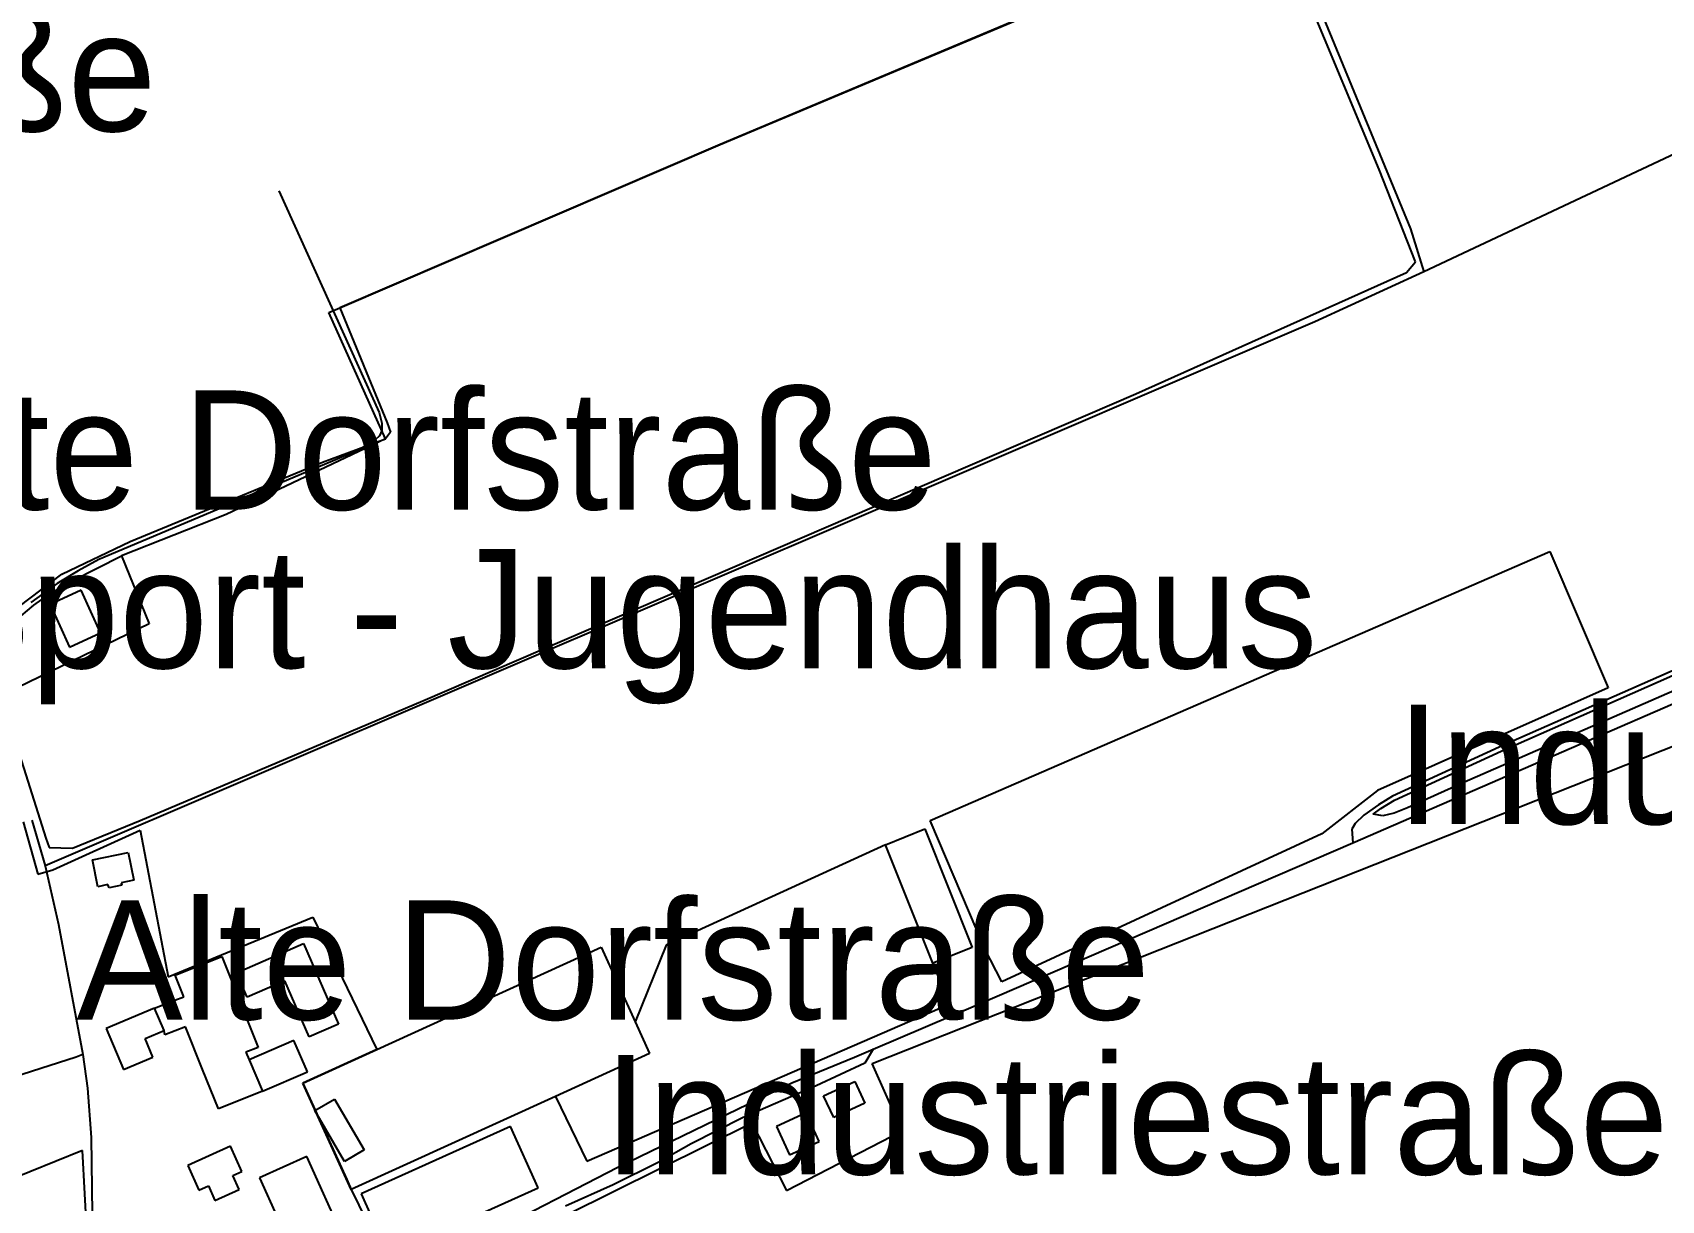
# Model space of a CAD drawing. Extents: x -3657 to 4700, y -7332 to 8131.
# Drawn here: x -1064 to -472, y -3684 to -3259 of the extents above; entities that cross this region are included whole.
import ezdxf

# ---------------------------------------------------------------- set-up
doc = ezdxf.new("R2010")
doc.units = 0
for name, color, linetype in [('OSM_BUILDING_DETACHED', 9, 'CONTINUOUS'), ('OSM_BUILDING_HOUSE', 9, 'CONTINUOUS'), ('OSM_BUILDING_YES', 9, 'CONTINUOUS'), ('OSM_HIGHWAY_FOOTWAY', 8, 'CONTINUOUS'), ('OSM_HIGHWAY_RESIDENTIAL', 8, 'CONTINUOUS'), ('OSM_HIGHWAY_SECONDARY', 8, 'CONTINUOUS'), ('OSM_HIGHWAY_SERVICE', 8, 'CONTINUOUS'), ('OSM_HIGHWAY_TRACK', 8, 'CONTINUOUS'), ('OSM_LABELS', 8, 'CONTINUOUS'), ('OSM_LANDUSE_ANIMAL_KEEPING', 3, 'CONTINUOUS'), ('OSM_LANDUSE_FARMLAND', 3, 'CONTINUOUS'), ('OSM_LANDUSE_GRASS', 3, 'CONTINUOUS'), ('OSM_LANDUSE_MEADOW', 3, 'CONTINUOUS'), ('OSM_LANDUSE_RECREATION_GROUND', 3, 'CONTINUOUS'), ('OSM_LANDUSE_RESIDENTIAL', 3, 'CONTINUOUS'), ('OSM_LEISURE_PITCH', 3, 'CONTINUOUS')]:
    doc.layers.add(name, color=color, linetype=linetype)

msp = doc.modelspace()

# ---------------------------------------------------------------- linework, layer by layer
at = {"layer": 'OSM_BUILDING_DETACHED'}
for p, q in [((-992.356007, -3663.934657), (-1007.942075, -3670.928818)), ((-988.237644, -3673.119358), (-992.356007, -3663.934657)), ((-1007.942075, -3670.928818), (-1003.937479, -3679.86889)), ((-1003.937479, -3679.86889), (-1000.418289, -3678.289922)), ((-1000.418289, -3678.289922), (-998.029184, -3683.616159)), ((-991.491378, -3674.576012), (-988.237644, -3673.119358)), ((-989.208455, -3679.65762), (-991.491378, -3674.576012)), ((-998.029184, -3683.616159), (-989.208455, -3679.65762))]:
    msp.add_line(p, q, dxfattribs=at)
at = {"layer": 'OSM_BUILDING_HOUSE'}
for p, q in [((-1046.691088, -3461.615488), (-1057.99952, -3466.752694)), ((-1039.62237, -3477.160539), (-1046.691088, -3461.615488)), ((-1057.99952, -3466.752694), (-1050.930802, -3482.297745)), ((-1050.930802, -3482.297745), (-1039.62237, -3477.160539)), ((-1042.610648, -3559.722772), (-1029.595712, -3557.031855)), ((-1040.593181, -3569.474567), (-1042.610648, -3559.722772)), ((-1029.595712, -3557.031855), (-1027.51757, -3567.072757)), ((-1036.960224, -3568.729561), (-1040.593181, -3569.474567)), ((-1036.467234, -3569.84151), (-1036.960224, -3568.729561)), ((-1031.946895, -3568.907473), (-1036.467234, -3569.84151)), ((-1027.51757, -3567.072757), (-1032.128922, -3568.029033)), ((-1032.128922, -3568.029033), (-1031.946895, -3568.907473)), ((-1020.016537, -3613.641192), (-1037.574565, -3621.080133)), ((-1016.550439, -3621.847378), (-1020.016537, -3613.641192)), ((-1037.574565, -3621.080133), (-1031.256709, -3636.024731)), ((-1023.459883, -3624.771804), (-1016.550439, -3621.847378)), ((-1020.608125, -3631.521336), (-1023.459883, -3624.771804)), ((-1031.256709, -3636.024731), (-1020.608125, -3631.521336)), ((-776.699432, -3645.531897), (-765.398585, -3640.316855)), ((-765.398585, -3640.316855), (-761.720121, -3648.289531)), ((-773.020969, -3653.504573), (-776.699432, -3645.531897)), ((-761.720121, -3648.289531), (-773.020969, -3653.504573)), ((-783.07038, -3651.81441), (-793.863068, -3656.740346)), ((-778.360429, -3662.144419), (-783.07038, -3651.81441)), ((-793.863068, -3656.740346), (-789.153118, -3667.070354)), ((-789.153118, -3667.070354), (-778.360429, -3662.144419))]:
    msp.add_line(p, q, dxfattribs=at)
at = {"layer": 'OSM_BUILDING_YES'}
for p, q in [((-754.241842, -3554.207504), (-739.90721, -3548.458726)), ((-739.90721, -3548.458726), (-722.629807, -3591.54676)), ((-736.964439, -3597.295538), (-754.241842, -3554.207504)), ((-1012.515505, -3601.676618), (-995.518727, -3594.904847)), ((-995.518727, -3594.904847), (-982.359687, -3627.974218)), ((-990.179266, -3600.809297), (-965.886237, -3590.179062)), ((-965.886237, -3590.179062), (-953.09125, -3619.456687)), ((-722.629807, -3591.54676), (-736.964439, -3597.295538)), ((-986.280853, -3609.716011), (-990.179266, -3600.809297)), ((-1009.398291, -3609.504741), (-1012.515505, -3601.676618)), ((-972.666745, -3603.755963), (-986.280853, -3609.716011)), ((-963.762587, -3624.126874), (-972.666745, -3603.755963)), ((-1020.016537, -3613.641192), (-1012.561012, -3610.761243)), ((-1012.561012, -3610.761243), (-1009.398291, -3609.504741)), ((-1016.550439, -3621.847378), (-1020.016537, -3613.641192)), ((-1016.216722, -3623.415226), (-1016.550439, -3621.847378)), ((-1008.71569, -3620.424083), (-1016.216722, -3623.415226)), ((-1002.519185, -3636.002492), (-1008.71569, -3620.424083)), ((-953.09125, -3619.456687), (-963.762587, -3624.126874)), ((-982.359687, -3627.974218), (-986.804181, -3629.742217)), ((-986.804181, -3629.742217), (-985.62859, -3632.455374)), ((-969.344751, -3625.416735), (-985.62859, -3632.455374)), ((-964.392098, -3636.858693), (-969.344751, -3625.416735)), ((-996.762579, -3650.246562), (-1002.519185, -3636.002492)), ((-985.62859, -3632.455374), (-980.683521, -3643.908451)), ((-985.62859, -3632.455374), (-980.683521, -3643.908451)), ((-980.683521, -3643.908451), (-964.392098, -3636.858693)), ((-980.683521, -3643.908451), (-996.762579, -3650.246562)), ((-961.714783, -3650.913731), (-954.57022, -3646.743922)), ((-954.57022, -3646.743922), (-943.785116, -3665.235638)), ((-950.929679, -3669.405448), (-961.714783, -3650.913731)), ((-943.785116, -3665.235638), (-950.929679, -3669.405448)), ((-964.649969, -3667.637448), (-981.798437, -3675.376615)), ((-947.243631, -3706.266566), (-964.649969, -3667.637448)), ((-981.798437, -3675.376615), (-975.116526, -3690.210018))]:
    msp.add_line(p, q, dxfattribs=at)
at = {"layer": 'OSM_HIGHWAY_FOOTWAY'}
for p, q in [((-758.633245, -3628.608029), (-761.651861, -3633.667398)), ((-761.651861, -3633.667398), (-779.452592, -3641.895823)), ((-779.452592, -3641.895823), (-806.202987, -3653.615768)), ((-806.202987, -3653.615768), (-824.815255, -3662.978381)), ((-824.815255, -3662.978381), (-836.813873, -3669.883586)), ((-836.813873, -3669.883586), (-853.19631, -3677.922979)), ((-853.19631, -3677.922979), (-870.58748, -3685.673265))]:
    msp.add_line(p, q, dxfattribs=at)
at = {"layer": 'OSM_HIGHWAY_RESIDENTIAL'}
for p, q in [((-1064.643508, -3545.234073), (-1059.819791, -3561.846595)), ((-1059.819791, -3561.846595), (-1054.882306, -3583.251619)), ((-1054.882306, -3583.251619), (-1046.053993, -3630.487223)), ((-1046.053993, -3630.487223), (-1044.355074, -3642.774263)), ((-1044.355074, -3642.774263), (-1043.096053, -3660.787841)), ((-1043.096053, -3660.787841), (-1042.663739, -3688.508736))]:
    msp.add_line(p, q, dxfattribs=at)
at = {"layer": 'OSM_HIGHWAY_SECONDARY'}
for p, q in [((-489.999208, -3512.520526), (-400.358459, -3473.435509)), ((-584.205803, -3553.562573), (-489.999208, -3512.520526)), ((-720.589587, -3612.306853), (-584.205803, -3553.562573)), ((-758.633245, -3628.608029), (-720.589587, -3612.306853)), ((-765.421338, -3631.521336), (-758.633245, -3628.608029)), ((-788.288489, -3640.895069), (-765.421338, -3631.521336)), ((-851.49739, -3671.507032), (-788.288489, -3640.895069)), ((-946.295573, -3720.399441), (-851.49739, -3671.507032))]:
    msp.add_line(p, q, dxfattribs=at)
at = {"layer": 'OSM_HIGHWAY_SERVICE'}
for p, q in [((-1046.053993, -3630.487223), (-1048.503774, -3631.487978)), ((-1048.503774, -3631.487978), (-1088.329781, -3644.208677))]:
    msp.add_line(p, q, dxfattribs=at)
at = {"layer": 'OSM_HIGHWAY_TRACK'}
for p, q in [((-634.346677, -3157.36393), (-563.310612, -3330.07189)), ((-447.169755, -3293.344206), (-558.395881, -3345.739255)), ((-974.752472, -3316.317078), (-938.339473, -3396.92228)), ((-563.310612, -3330.07189), (-558.395881, -3345.739255)), ((-558.395881, -3345.739255), (-598.017107, -3363.986343)), ((-598.017107, -3363.986343), (-751.936166, -3429.958293)), ((-938.339473, -3396.92228), (-937.323155, -3400.780744)), ((-938.134692, -3405.46205), (-939.765352, -3406.896465)), ((-937.323155, -3403.427183), (-938.134692, -3405.46205)), ((-937.323155, -3400.780744), (-937.323155, -3403.427183)), ((-946.674796, -3410.966199), (-1040.198789, -3450.440398)), ((-942.609525, -3408.720062), (-946.674796, -3410.966199)), ((-939.765352, -3406.896465), (-942.609525, -3408.720062)), ((-751.936166, -3429.958293), (-1059.819791, -3561.846595)), ((-1040.198789, -3450.440398), (-1047.722575, -3454.510132)), ((-1047.722575, -3454.510132), (-1055.451141, -3459.191439)), ((-1055.451141, -3459.191439), (-1065.015147, -3466.118883)), ((-441.496578, -3479.162048), (-531.000806, -3518.647366)), ((-531.000806, -3518.647366), (-569.856002, -3536.560869)), ((-574.95276, -3539.640968), (-580.231545, -3543.488313)), ((-569.856002, -3536.560869), (-574.95276, -3539.640968)), ((-583.348759, -3546.512815), (-584.569857, -3548.558801)), ((-580.231545, -3543.488313), (-583.348759, -3546.512815)), ((-584.569857, -3548.558801), (-584.205803, -3553.562573))]:
    msp.add_line(p, q, dxfattribs=at)
at = {"layer": 'OSM_LANDUSE_ANIMAL_KEEPING'}
for p, q in [((-939.166179, -3628.730344), (-857.610466, -3591.535641)), ((-857.610466, -3591.535641), (-845.262963, -3618.644964)), ((-845.262963, -3618.644964), (-840.0221, -3630.153639)), ((-966.083433, -3641.006263), (-939.166179, -3628.730344)), ((-840.0221, -3630.153639), (-874.24319, -3645.765406)), ((-948.487482, -3679.624261), (-966.083433, -3641.006263)), ((-874.24319, -3645.765406), (-948.487482, -3679.624261))]:
    msp.add_line(p, q, dxfattribs=at)
at = {"layer": 'OSM_LANDUSE_FARMLAND'}
for p, q in [((-814.318361, -3299.38209), (-613.671435, -3214.962902)), ((-613.671435, -3214.962902), (-814.318361, -3299.38209)), ((-574.725226, -3308.511194), (-613.671435, -3214.962902)), ((-952.59826, -3358.838018), (-814.318361, -3299.38209)), ((-814.318361, -3299.38209), (-952.59826, -3358.838018)), ((-561.50551, -3342.092062), (-574.725226, -3308.511194)), ((-663.175215, -3390.106031), (-564.774413, -3345.939406)), ((-564.774413, -3345.939406), (-561.50551, -3342.092062)), ((-956.633194, -3360.572658), (-952.59826, -3358.838018)), ((-935.973121, -3406.540641), (-956.633194, -3360.572658)), ((-952.59826, -3358.838018), (-935.42704, -3400.714027)), ((-922.419689, -3501.812454), (-663.175215, -3390.106031)), ((-758.997299, -3633.778593), (-143.753378, -3389.750207)), ((-934.22111, -3404.072114), (-935.973121, -3406.540641)), ((-935.42704, -3400.714027), (-934.22111, -3404.072114)), ((-935.973121, -3406.540641), (-993.895652, -3434.050266)), ((-958.961623, -3414.991456), (-935.973121, -3406.540641)), ((-1028.890357, -3443.924375), (-958.961623, -3414.991456)), ((-993.895652, -3434.050266), (-1032.015155, -3449.128298)), ((-1053.706715, -3455.722157), (-1028.890357, -3443.924375)), ((-1032.015155, -3449.128298), (-1021.942991, -3473.85805)), ((-1069.171432, -3467.531058), (-1053.706715, -3455.722157)), ((-1021.942991, -3473.85805), (-1073.767615, -3498.921386)), ((-1075.603055, -3500.789461), (-1059.554334, -3551.805693)), ((-1025.219478, -3545.378627), (-922.419689, -3501.812454)), ((-1049.831055, -3555.452887), (-1025.219478, -3545.378627)), ((-1059.554334, -3551.805693), (-1058.272561, -3555.252736)), ((-1058.272561, -3555.252736), (-1049.831055, -3555.452887)), ((-748.128766, -3658.319314), (-758.997299, -3633.778593)), ((-892.916134, -3700.095247), (-802.812733, -3655.428245)), ((-802.812733, -3655.428245), (-790.199774, -3680.069041)), ((-790.199774, -3680.069041), (-748.128766, -3658.319314))]:
    msp.add_line(p, q, dxfattribs=at)
at = {"layer": 'OSM_LANDUSE_GRASS'}
for p, q in [((-360.327672, -3451.27436), (-543.674441, -3531.457022)), ((-530.348543, -3520.10402), (-440.844314, -3480.618701)), ((-569.112725, -3537.973044), (-530.348543, -3520.10402)), ((-543.674441, -3531.457022), (-564.425528, -3540.819635)), ((-576.901967, -3543.032414), (-574.072962, -3540.964188)), ((-574.072962, -3540.964188), (-569.112725, -3537.973044)), ((-564.425528, -3540.819635), (-569.249245, -3542.67659)), ((-573.314516, -3543.688464), (-576.901967, -3543.032414)), ((-569.249245, -3542.67659), (-573.314516, -3543.688464))]:
    msp.add_line(p, q, dxfattribs=at)
at = {"layer": 'OSM_LANDUSE_MEADOW'}
for p, q in [((-737.965588, -3545.411985), (-512.562981, -3447.504852)), ((-512.562981, -3447.504852), (-491.394749, -3497.064431)), ((-491.394749, -3497.064431), (-575.225801, -3534.414807)), ((-575.225801, -3534.414807), (-595.567326, -3550.293442)), ((-718.033624, -3592.024898), (-737.965588, -3545.411985)), ((-595.567326, -3550.293442), (-711.928132, -3604.03395)), ((-754.241842, -3554.207504), (-833.9697, -3590.801754)), ((-736.964439, -3597.295538), (-754.241842, -3554.207504)), ((-833.9697, -3590.801754), (-845.262963, -3618.644964)), ((-711.928132, -3604.03395), (-718.033624, -3592.024898)), ((-730.836194, -3612.073344), (-736.964439, -3597.295538)), ((-862.760315, -3669.372089), (-730.836194, -3612.073344)), ((-845.262963, -3618.644964), (-840.0221, -3630.153639)), ((-840.0221, -3630.153639), (-874.24319, -3645.765406)), ((-874.24319, -3645.765406), (-862.760315, -3669.372089))]:
    msp.add_line(p, q, dxfattribs=at)
at = {"layer": 'OSM_LANDUSE_RECREATION_GROUND'}
for p, q in [((-1046.228436, -3665.480267), (-1074.920453, -3677.111256)), ((-1043.968266, -3706.911496), (-1046.228436, -3665.480267))]:
    msp.add_line(p, q, dxfattribs=at)
at = {"layer": 'OSM_LANDUSE_RESIDENTIAL'}
for p, q in [((-1049.694535, -3458.07949), (-1032.015155, -3449.128298)), ((-1032.015155, -3449.128298), (-1021.942991, -3473.85805)), ((-1058.037442, -3462.871991), (-1049.694535, -3458.07949)), ((-1063.938153, -3467.041801), (-1058.037442, -3462.871991)), ((-1068.511583, -3470.911384), (-1063.938153, -3467.041801)), ((-1021.942991, -3473.85805), (-1073.767615, -3498.921386)), ((-1067.722799, -3545.923482), (-1062.428845, -3564.859978)), ((-1056.930111, -3563.292129), (-1025.234647, -3548.947984)), ((-1025.234647, -3548.947984), (-1015.063884, -3602.221473)), ((-1062.428845, -3564.859978), (-1056.930111, -3563.292129)), ((-1015.063884, -3602.221473), (-962.397384, -3580.560701)), ((-962.397384, -3580.560701), (-939.166179, -3628.730344)), ((-939.166179, -3628.730344), (-966.083433, -3641.006263)), ((-966.083433, -3641.006263), (-950.087804, -3676.043785)), ((-950.087804, -3676.043785), (-948.487482, -3679.624261)), ((-948.487482, -3679.624261), (-935.866939, -3705.31029))]:
    msp.add_line(p, q, dxfattribs=at)
at = {"layer": 'OSM_LEISURE_PITCH'}
for p, q in [((-890.542197, -3656.740346), (-944.877279, -3681.214349)), ((-880.523124, -3679.00157), (-890.542197, -3656.740346)), ((-944.877279, -3681.214349), (-934.858205, -3703.486693)), ((-934.858205, -3703.486693), (-880.523124, -3679.00157))]:
    msp.add_line(p, q, dxfattribs=at)

# ---------------------------------------------------------------- texts
at = {"layer": 'OSM_LABELS'}
for s, p in [('Alte Dorfstraße', (-1409.714894, -3294.602053)), ('Alte Dorfstraße', (-1125.957342, -3432.300036)), ('Sport - Jugendhaus', (-1103.883994, -3489.97909)), ('Industriestraße', (-568.467983, -3546.706234)), ('Alte Dorfstraße', (-1048.416024, -3617.849252)), ('Industriestraße', (-856.704839, -3674.192787))]:
    msp.add_text(s, height=43.418293, dxfattribs=at).set_placement(p)

doc.saveas('drawing.dxf')
